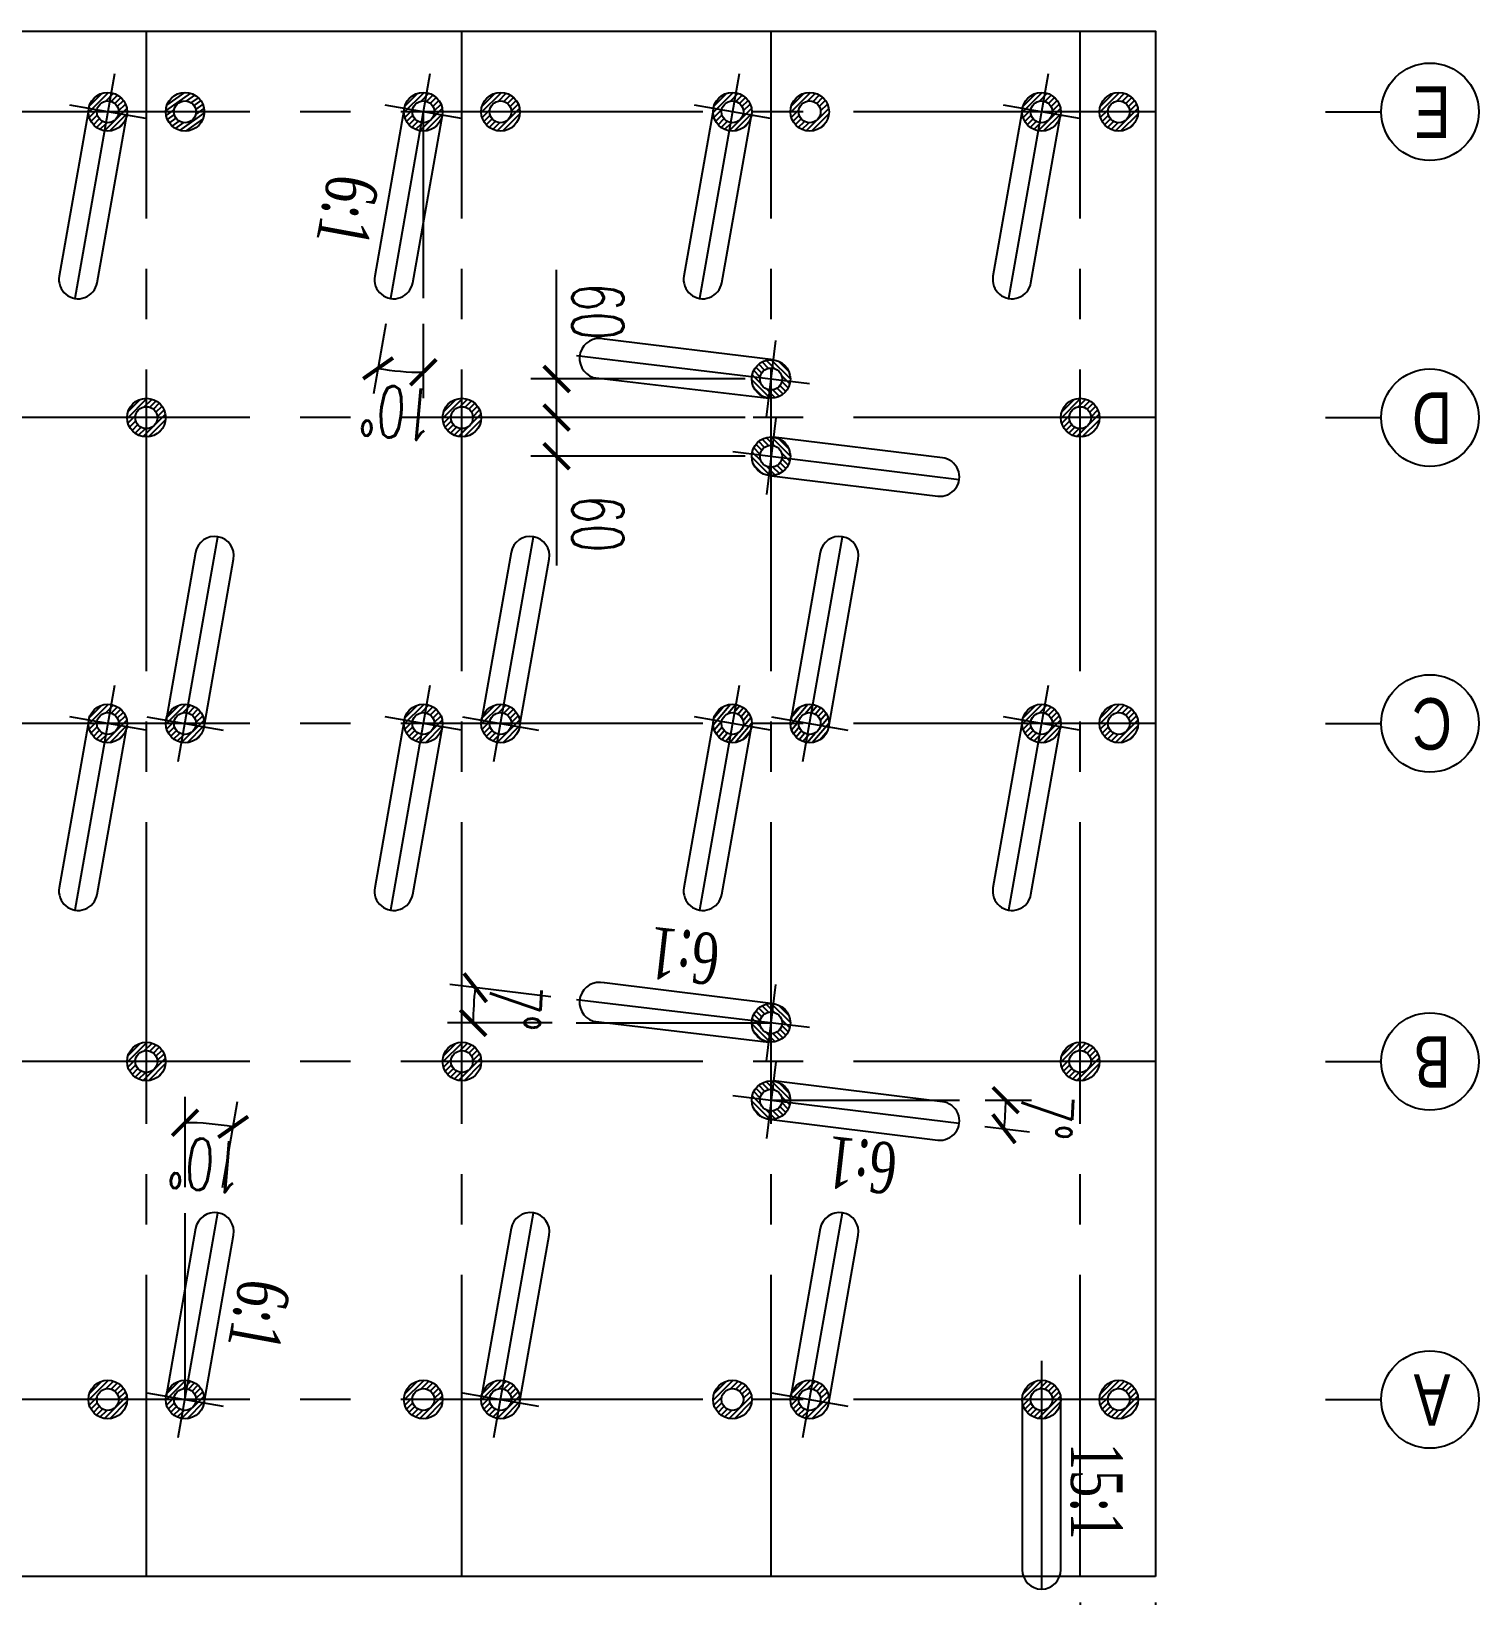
# Model space of a CAD drawing. Extents: x -57534 to 10615, y -13723 to 96319.
# Drawn here: x -11575 to -9327, y 47252 to 49682 of the extents above; entities that cross this region are included whole.
import ezdxf
from ezdxf.enums import TextEntityAlignment as Align

# ---------------------------------------------------------------- set-up
doc = ezdxf.new("R2010")
doc.units = 0
doc.header["$LTSCALE"] = 5
doc.header["$MEASUREMENT"] = 0
doc.linetypes.add('CENTER2', pattern=[1.125, 0.75, -0.125, 0.125, -0.125])
doc.layers.get('0').update_dxf_attribs({"linetype": 'CONTINUOUS'})
doc.layers.get('DEFPOINTS').update_dxf_attribs({"linetype": 'CONTINUOUS'})
for name, color, linetype in [('BORDER', 2, 'CONTINUOUS'), ('CENTER', 9, 'CENTER2'), ('DIMENSION', 4, 'CONTINUOUS'), ('HATCH', 7, 'CONTINUOUS'), ('PILE-D600', 20, 'CONTINUOUS'), ('TEXT', 3, 'CONTINUOUS')]:
    doc.layers.add(name, color=color, linetype=linetype)
doc.styles.add('CMB-1', font='VHBLACK.TTF', dxfattribs={"width": 0.8})
doc.styles.add('DIM', font='romans.shx', dxfattribs={"width": 0.65})
doc.styles.add('THUONG', font='vntimeh.shx', dxfattribs={"width": 0.65})
doc.dimstyles.new('400.Ph', dxfattribs={"dimscale": 400, "dimtxt": 0.2, "dimasz": 0.1, "dimexe": 0.1, "dimexo": 0.1, "dimgap": 0.06, "dimtad": 1, "dimdec": 0, "dimzin": 0, "dimdsep": 46, "dimtxsty": 'DIM', "dimblk": 'ARCHTICK', "dimcen": 0.15, "dimdle": 0.1, "dimclrd": 256, "dimclre": 7, "dimclrt": 6, "dimadec": 0, "dimazin": 0, "dimtfac": 1, "dimtdec": 0, "dimtix": 1, "dimtmove": 0, "dimatfit": 3, "dimfxl": 1, "dimtolj": 1, "dimtzin": 0, "dimarcsym": 0})

# ---------------------------------------------------------------- blocks, each defined once
blk = doc.blocks.new('_ArchTick')
at = {"color": 0, "linetype": 'ByBlock', "const_width": 0.15}
blk.add_lwpolyline([(-0.5, -0.5), (0.5, 0.5)], dxfattribs=at)
blk = doc.blocks.new('*D97')
at = {"layer": 'DEFPOINTS', "color": 0}
for p in [(-12849.1, 15143.5), (-50569.1, 13627.7), (-12849.1, 13627.7)]:
    blk.add_point(p, dxfattribs=at)
at = {"layer": 'DIMENSION', "color": 7, "lineweight": -2}
for p, q in [((-50569.1, 13667.7), (-50569.1, 15183.5)), ((-12849.1, 13667.7), (-12849.1, 15183.5))]:
    blk.add_line(p, q, dxfattribs=at)
at = {"layer": 'DIMENSION', "lineweight": -2}
blk.add_line((-50609.1, 15143.5), (-12809.1, 15143.5), dxfattribs=at)
at = {"layer": 'DIMENSION', "lineweight": -2, "xscale": 40, "yscale": 40, "zscale": 40, "rotation": 180}
blk.add_blockref('_ArchTick', (-50569.1, 15143.5), dxfattribs=at)
at = {"layer": 'DIMENSION', "lineweight": -2, "xscale": 40, "yscale": 40, "zscale": 40}
blk.add_blockref('_ArchTick', (-12849.1, 15143.5), dxfattribs=at)
at = {"layer": 'DIMENSION', "color": 6, "insert": (-31669.1, 15207.5), "char_height": 80, "attachment_point": 5, "style": 'DIM'}
blk.add_mtext('\\A1;37720', dxfattribs=at)
blk = doc.blocks.new('*D384')
at = {"layer": 'DEFPOINTS', "color": 0}
for p in [(-68587, 11754.5), (-68633.9, 11642.2), (-68582.8, 11642.7), (-68633.9, 11352.7), (-68644.3, 11293.6)]:
    blk.add_point(p, dxfattribs=at)
at = {"layer": 'DIMENSION', "color": 7, "lineweight": -2}
for p, q in [((-68633.9, 11682.2), (-68633.9, 11797.3)), ((-68575.8, 11682), (-68556.7, 11790.5))]:
    blk.add_line(p, q, dxfattribs=at)
at = {"layer": 'DIMENSION', "lineweight": -2}
blk.add_arc((-68633.9, 11352.7), 404.6, 80, 90, dxfattribs=at)
at = {"layer": 'DIMENSION', "lineweight": -2, "xscale": 40, "yscale": 40, "zscale": 40}
for p, rotation in [((-68633.9, 11757.3), 179.9999999999979), ((-68563.7, 11751.1), 350.0000000000073)]:
    blk.add_blockref('_ArchTick', p, dxfattribs=dict(at, rotation=rotation))
at = {"layer": 'DIMENSION', "color": 6, "insert": (-68593.1, 11819.5), "char_height": 80, "attachment_point": 5, "rotation": 355, "style": 'DIM'}
blk.add_mtext('\\A1;10°', dxfattribs=at)
blk = doc.blocks.new('*D385')
at = {"layer": 'DEFPOINTS', "color": 0}
for p in [(-69173.9, 11827.7), (-68840.9, 11827.7), (-69173.9, 11767.7)]:
    blk.add_point(p, dxfattribs=at)
at = {"layer": 'DIMENSION', "color": 7, "lineweight": -2}
for p, q in [((-69133.9, 11827.7), (-68800.9, 11827.7)), ((-69133.9, 11767.7), (-68800.9, 11767.7))]:
    blk.add_line(p, q, dxfattribs=at)
at = {"layer": 'DIMENSION', "lineweight": -2}
for p, q in [((-68840.9, 11827.7), (-68840.9, 11727.7)), ((-68840.9, 11767.7), (-68840.9, 11598))]:
    blk.add_line(p, q, dxfattribs=at)
at = {"layer": 'DIMENSION', "lineweight": -2, "xscale": 40, "yscale": 40, "zscale": 40}
for p, rotation in [((-68840.9, 11827.7), 90), ((-68840.9, 11767.7), 270)]:
    blk.add_blockref('_ArchTick', p, dxfattribs=dict(at, rotation=rotation))
at = {"layer": 'DIMENSION', "color": 6, "insert": (-68904.9, 11662.8), "char_height": 80, "attachment_point": 5, "rotation": 90, "style": 'DIM'}
blk.add_mtext('\\A1;60', dxfattribs=at)
blk = doc.blocks.new('*D386')
at = {"layer": 'DEFPOINTS', "color": 0}
for p in [(-69173.9, 11887.7), (-69173.9, 11827.7), (-68840.9, 11827.7)]:
    blk.add_point(p, dxfattribs=at)
at = {"layer": 'DIMENSION', "lineweight": -2}
for p, q in [((-68840.9, 11887.7), (-68840.9, 12057.4)), ((-68840.9, 11827.7), (-68840.9, 11927.7))]:
    blk.add_line(p, q, dxfattribs=at)
at = {"layer": 'DIMENSION', "color": 7, "lineweight": -2}
for p, q in [((-69133.9, 11887.7), (-68800.9, 11887.7)), ((-69133.9, 11827.7), (-68800.9, 11827.7))]:
    blk.add_line(p, q, dxfattribs=at)
at = {"layer": 'DIMENSION', "lineweight": -2, "xscale": 40, "yscale": 40, "zscale": 40}
for p, rotation in [((-68840.9, 11887.7), 90), ((-68840.9, 11827.7), 270)]:
    blk.add_blockref('_ArchTick', p, dxfattribs=dict(at, rotation=rotation))
at = {"layer": 'DIMENSION', "color": 6, "insert": (-68904.9, 11992.5), "char_height": 80, "attachment_point": 5, "rotation": 90, "style": 'DIM'}
blk.add_mtext('\\A1;60', dxfattribs=at)
blk = doc.blocks.new('*D387')
at = {"layer": 'DEFPOINTS', "color": 0}
for p in [(-69233.5, 12775), (-69173.9, 12767.7), (-68873.8, 12767.7), (-68871.7, 12731.8), (-68712.8, 12731.2)]:
    blk.add_point(p, dxfattribs=at)
at = {"layer": 'DIMENSION', "color": 7, "lineweight": -2}
for p, q in [((-68833.8, 12767.7), (-68671.3, 12767.7)), ((-68832, 12727.1), (-68674.9, 12708.3))]:
    blk.add_line(p, q, dxfattribs=at)
at = {"layer": 'DIMENSION', "lineweight": -2}
blk.add_arc((-69172.2, 12767.7), 460.9, 353.1916, 0, dxfattribs=at)
at = {"layer": 'DIMENSION', "lineweight": -2, "xscale": 40, "yscale": 40, "zscale": 40}
for p, rotation in [((-68711.3, 12767.7), 90), ((-68714.6, 12713.1), 263.1916374492901)]:
    blk.add_blockref('_ArchTick', p, dxfattribs=dict(at, rotation=rotation))
at = {"layer": 'DIMENSION', "color": 6, "insert": (-68776, 12744.1), "char_height": 80, "attachment_point": 5, "rotation": 86.5958, "style": 'DIM'}
blk.add_mtext('\\A1;7°', dxfattribs=at)
blk = doc.blocks.new('*D388')
at = {"layer": 'DEFPOINTS', "color": 0}
for p in [(-69537.1, 12917.3), (-69466.2, 12923.6), (-69466.3, 12887.7), (-69173.9, 12887.7), (-69114.4, 12880.4)]:
    blk.add_point(p, dxfattribs=at)
at = {"layer": 'DIMENSION', "color": 7, "lineweight": -2}
for p, q in [((-69505.9, 12928.4), (-69575.3, 12937)), ((-69506.3, 12887.7), (-69578.3, 12887.7))]:
    blk.add_line(p, q, dxfattribs=at)
at = {"layer": 'DIMENSION', "lineweight": -2}
blk.add_arc((-69173.9, 12887.7), 364.4, 173, 180, dxfattribs=at)
at = {"layer": 'DIMENSION', "lineweight": -2, "xscale": 40, "yscale": 40, "zscale": 40}
for p, rotation in [((-69535.6, 12932.1), 82.99999999999228), ((-69538.3, 12887.7), 270)]:
    blk.add_blockref('_ArchTick', p, dxfattribs=dict(at, rotation=rotation))
at = {"layer": 'DIMENSION', "color": 6, "insert": (-69601.5, 12913.8), "char_height": 80, "attachment_point": 5, "rotation": 86.5, "style": 'DIM'}
blk.add_mtext('\\A1;7°', dxfattribs=at)
blk = doc.blocks.new('*D391')
at = {"layer": 'DEFPOINTS', "color": 0}
for p in [(-68253.5, 13411.8), (-68263.9, 13352.7), (-68315, 13062.7), (-68263.9, 13063.1), (-68313.8, 12925.7)]:
    blk.add_point(p, dxfattribs=at)
at = {"layer": 'DIMENSION', "color": 7, "lineweight": -2}
for p, q in [((-68322, 13023.3), (-68345.5, 12890)), ((-68263.9, 13023.1), (-68263.9, 12882.8))]:
    blk.add_line(p, q, dxfattribs=at)
at = {"layer": 'DIMENSION', "lineweight": -2}
blk.add_arc((-68263.9, 13352.7), 429.9, 260, 270, dxfattribs=at)
at = {"layer": 'DIMENSION', "lineweight": -2, "xscale": 40, "yscale": 40, "zscale": 40}
for p, rotation in [((-68338.6, 12929.3), 170.0000000000057), ((-68263.9, 12922.8), 359.9999999999972)]:
    blk.add_blockref('_ArchTick', p, dxfattribs=dict(at, rotation=rotation))
at = {"layer": 'DIMENSION', "color": 6, "insert": (-68295.8, 12988.2), "char_height": 80, "attachment_point": 5, "rotation": 355, "style": 'DIM'}
blk.add_mtext('\\A1;10°', dxfattribs=at)
blk = doc.blocks.new('*D393')
at = {"layer": 'DEFPOINTS', "color": 0}
for p in [(-69653.9, 13911.5), (-69770.9, 13627.7), (-69653.9, 13627.7)]:
    blk.add_point(p, dxfattribs=at)
at = {"layer": 'DIMENSION', "color": 7, "lineweight": -2}
for p, q in [((-69770.9, 13667.7), (-69770.9, 13951.5)), ((-69653.9, 13667.7), (-69653.9, 13951.5))]:
    blk.add_line(p, q, dxfattribs=at)
at = {"layer": 'DIMENSION', "lineweight": -2}
for p, q in [((-69998.3, 13911.5), (-69770.9, 13911.5)), ((-69810.9, 13911.5), (-69613.9, 13911.5))]:
    blk.add_line(p, q, dxfattribs=at)
at = {"layer": 'DIMENSION', "lineweight": -2, "xscale": 40, "yscale": 40, "zscale": 40, "rotation": 180}
blk.add_blockref('_ArchTick', (-69770.9, 13911.5), dxfattribs=at)
at = {"layer": 'DIMENSION', "lineweight": -2, "xscale": 40, "yscale": 40, "zscale": 40}
blk.add_blockref('_ArchTick', (-69653.9, 13911.5), dxfattribs=at)
at = {"layer": 'DIMENSION', "color": 6, "insert": (-69911.2, 13975.5), "char_height": 80, "attachment_point": 5, "style": 'DIM'}
blk.add_mtext('\\A1;117', dxfattribs=at)
blk = doc.blocks.new('pd1')
at = {"layer": 'HATCH'}
h = blk.add_hatch(dxfattribs=at)
h.set_pattern_fill('ANSI31', color=256, scale=50, style=0)
h.set_pattern_definition([(45, (-61645.1506, -6280.5305), (-4.4194174, 4.4194174), [])])
h.paths.add_polyline_path([(-69743.9, 13352.7, 1), (-69683.9, 13352.7, 1)])
h.paths.add_polyline_path([(-69696.9, 13352.7, -1), (-69730.9, 13352.7, -1)], flags=16)
h = blk.add_hatch(dxfattribs=at)
h.set_pattern_fill('ANSI31', color=256, scale=50, style=0)
h.set_pattern_definition([(45, (-61525.1506, -6280.5305), (-4.4194174, 4.4194174), [])])
h.paths.add_polyline_path([(-69623.9, 13352.7, 1), (-69563.9, 13352.7, 1)])
h.paths.add_polyline_path([(-69576.9, 13352.7, -1), (-69610.9, 13352.7, -1)], flags=16)
h = blk.add_hatch(dxfattribs=at)
h.set_pattern_fill('ANSI31', color=256, scale=50, style=0)
h.set_pattern_definition([(45, (-61165.1506, -6280.5305), (-4.4194174, 4.4194174), [])])
h.paths.add_polyline_path([(-69263.9, 13352.7, 1), (-69203.9, 13352.7, 1)])
h.paths.add_polyline_path([(-69216.9, 13352.7, -1), (-69250.9, 13352.7, -1)], flags=16)
h = blk.add_hatch(dxfattribs=at)
h.set_pattern_fill('ANSI31', color=256, scale=50, style=0)
h.set_pattern_definition([(45, (-61045.1506, -6280.5305), (-4.4194174, 4.4194174), [])])
h.paths.add_polyline_path([(-69143.9, 13352.7, 1), (-69083.9, 13352.7, 1)])
h.paths.add_polyline_path([(-69096.9, 13352.7, -1), (-69130.9, 13352.7, -1)], flags=16)
h = blk.add_hatch(dxfattribs=at)
h.set_pattern_fill('ANSI31', color=256, scale=50, style=0)
h.set_pattern_definition([(45, (-60685.1506, -6280.5305), (-4.4194174, 4.4194174), [])])
h.paths.add_polyline_path([(-68783.9, 13352.7, 1), (-68723.9, 13352.7, 1)])
h.paths.add_polyline_path([(-68736.9, 13352.7, -1), (-68770.9, 13352.7, -1)], flags=16)
h = blk.add_hatch(dxfattribs=at)
h.set_pattern_fill('ANSI31', color=256, scale=50, style=0)
h.set_pattern_definition([(45, (-60565.1506, -6280.5305), (-4.4194174, 4.4194174), [])])
h.paths.add_polyline_path([(-68663.9, 13352.7, 1), (-68603.9, 13352.7, 1)])
h.paths.add_polyline_path([(-68616.9, 13352.7, -1), (-68650.9, 13352.7, -1)], flags=16)
h = blk.add_hatch(dxfattribs=at)
h.set_pattern_fill('ANSI31', color=256, scale=50, style=0)
h.set_pattern_definition([(45, (-60195.1506, -6280.5305), (-4.4194174, 4.4194174), [])])
h.paths.add_polyline_path([(-68293.9, 13352.7, 1), (-68233.9, 13352.7, 1)])
h.paths.add_polyline_path([(-68246.9, 13352.7, -1), (-68280.9, 13352.7, -1)], flags=16)
h = blk.add_hatch(dxfattribs=at)
h.set_pattern_fill('ANSI31', color=256, scale=50, style=0)
h.set_pattern_definition([(45, (-60075.1506, -6280.5305), (-4.4194174, 4.4194174), [])])
h.paths.add_polyline_path([(-68173.9, 13352.7, 1), (-68113.9, 13352.7, 1)])
h.paths.add_polyline_path([(-68126.9, 13352.7, -1), (-68160.9, 13352.7, -1)], flags=16)
h = blk.add_hatch(dxfattribs=at)
h.set_pattern_fill('ANSI31', color=256, scale=50, angle=90, style=0)
h.set_pattern_definition([(135, (-49540.6995, 20956.461), (-4.4194174, -4.4194174), [])])
h.paths.add_polyline_path([(-69173.9, 12857.7, 1), (-69173.9, 12917.7, 1)])
h.paths.add_polyline_path([(-69173.9, 12904.7, -1), (-69173.9, 12870.7, -1)], flags=16)
h = blk.add_hatch(dxfattribs=at)
h.set_pattern_fill('ANSI31', color=256, scale=50, style=0)
h.set_pattern_definition([(45, (-61585.1506, -6805.5305), (-4.4194174, 4.4194174), [])])
h.paths.add_polyline_path([(-69683.9, 12827.7, 1), (-69623.9, 12827.7, 1)])
h.paths.add_polyline_path([(-69636.9, 12827.7, -1), (-69670.9, 12827.7, -1)], flags=16)
h = blk.add_hatch(dxfattribs=at)
h.set_pattern_fill('ANSI31', color=256, scale=50, style=0)
h.set_pattern_definition([(45, (-60625.1506, -6805.5305), (-4.4194174, 4.4194174), [])])
h.paths.add_polyline_path([(-68723.9, 12827.7, 1), (-68663.9, 12827.7, 1)])
h.paths.add_polyline_path([(-68676.9, 12827.7, -1), (-68710.9, 12827.7, -1)], flags=16)
h = blk.add_hatch(dxfattribs=at)
h.set_pattern_fill('ANSI31', color=256, scale=50, style=0)
h.set_pattern_definition([(45, (-60135.1506, -6805.5305), (-4.4194174, 4.4194174), [])])
h.paths.add_polyline_path([(-68233.9, 12827.7, 1), (-68173.9, 12827.7, 1)])
h.paths.add_polyline_path([(-68186.9, 12827.7, -1), (-68220.9, 12827.7, -1)], flags=16)
h = blk.add_hatch(dxfattribs=at)
h.set_pattern_fill('ANSI31', color=256, scale=50, angle=90, style=0)
h.set_pattern_definition([(135, (-49540.6995, 20836.461), (-4.4194174, -4.4194174), [])])
h.paths.add_polyline_path([(-69173.9, 12737.7, 1), (-69173.9, 12797.7, 1)])
h.paths.add_polyline_path([(-69173.9, 12784.7, -1), (-69173.9, 12750.7, -1)], flags=16)
h = blk.add_hatch(dxfattribs=at)
h.set_pattern_fill('ANSI31', color=256, scale=50, style=0)
h.set_pattern_definition([(45, (-61645.1506, -7330.5305), (-4.4194174, 4.4194174), [])])
h.paths.add_polyline_path([(-69743.9, 12302.7, 1), (-69683.9, 12302.7, 1)])
h.paths.add_polyline_path([(-69696.9, 12302.7, -1), (-69730.9, 12302.7, -1)], flags=16)
h = blk.add_hatch(dxfattribs=at)
h.set_pattern_fill('ANSI31', color=256, scale=50, style=0)
h.set_pattern_definition([(45, (-61525.1506, -7330.5305), (-4.4194174, 4.4194174), [])])
h.paths.add_polyline_path([(-69623.9, 12302.7, 1), (-69563.9, 12302.7, 1)])
h.paths.add_polyline_path([(-69576.9, 12302.7, -1), (-69610.9, 12302.7, -1)], flags=16)
h = blk.add_hatch(dxfattribs=at)
h.set_pattern_fill('ANSI31', color=256, scale=50, angle=5, style=0)
h.set_pattern_definition([(50, (-59484.7067, -6552.5805), (-4.7877778, 4.0174226), [])])
h.paths.add_polyline_path([(-69263.8, 12300.1, 1), (-69204, 12305.3, 1)])
h.paths.add_polyline_path([(-69217, 12304.2, -1), (-69250.9, 12301.2, -1)], flags=16)
h = blk.add_hatch(dxfattribs=at)
h.set_pattern_fill('ANSI31', color=256, scale=50, angle=5, style=0)
h.set_pattern_definition([(50, (-59364.7067, -6552.5805), (-4.7877778, 4.0174226), [])])
h.paths.add_polyline_path([(-69143.8, 12300.1, 1), (-69084, 12305.3, 1)])
h.paths.add_polyline_path([(-69097, 12304.2, -1), (-69130.9, 12301.2, -1)], flags=16)
h = blk.add_hatch(dxfattribs=at)
h.set_pattern_fill('ANSI31', color=256, scale=50, style=0)
h.set_pattern_definition([(45, (-60685.1506, -7330.5305), (-4.4194174, 4.4194174), [])])
h.paths.add_polyline_path([(-68783.9, 12302.7, 1), (-68723.9, 12302.7, 1)])
h.paths.add_polyline_path([(-68736.9, 12302.7, -1), (-68770.9, 12302.7, -1)], flags=16)
h = blk.add_hatch(dxfattribs=at)
h.set_pattern_fill('ANSI31', color=256, scale=50, style=0)
h.set_pattern_definition([(45, (-60565.1506, -7330.5305), (-4.4194174, 4.4194174), [])])
h.paths.add_polyline_path([(-68663.9, 12302.7, 1), (-68603.9, 12302.7, 1)])
h.paths.add_polyline_path([(-68616.9, 12302.7, -1), (-68650.9, 12302.7, -1)], flags=16)
h = blk.add_hatch(dxfattribs=at)
h.set_pattern_fill('ANSI31', color=256, scale=50, style=0)
h.set_pattern_definition([(45, (-60195.1506, -7330.5305), (-4.4194174, 4.4194174), [])])
h.paths.add_polyline_path([(-68293.9, 12302.7, 1), (-68233.9, 12302.7, 1)])
h.paths.add_polyline_path([(-68246.9, 12302.7, -1), (-68280.9, 12302.7, -1)], flags=16)
h = blk.add_hatch(dxfattribs=at)
h.set_pattern_fill('ANSI31', color=256, scale=50, style=0)
h.set_pattern_definition([(45, (-60075.1506, -7330.5305), (-4.4194174, 4.4194174), [])])
h.paths.add_polyline_path([(-68173.9, 12302.7, 1), (-68113.9, 12302.7, 1)])
h.paths.add_polyline_path([(-68126.9, 12302.7, -1), (-68160.9, 12302.7, -1)], flags=16)
h = blk.add_hatch(dxfattribs=at)
h.set_pattern_fill('ANSI31', color=256, scale=50, angle=90, style=0)
h.set_pattern_definition([(135, (-49540.6995, 19956.461), (-4.4194174, -4.4194174), [])])
h.paths.add_polyline_path([(-69173.9, 11857.7, 1), (-69173.9, 11917.7, 1)])
h.paths.add_polyline_path([(-69173.9, 11904.7, -1), (-69173.9, 11870.7, -1)], flags=16)
h = blk.add_hatch(dxfattribs=at)
h.set_pattern_fill('ANSI31', color=256, scale=50, style=0)
h.set_pattern_definition([(45, (-61585.1506, -7805.5305), (-4.4194174, 4.4194174), [])])
h.paths.add_polyline_path([(-69683.9, 11827.7, 1), (-69623.9, 11827.7, 1)])
h.paths.add_polyline_path([(-69636.9, 11827.7, -1), (-69670.9, 11827.7, -1)], flags=16)
h = blk.add_hatch(dxfattribs=at)
h.set_pattern_fill('ANSI31', color=256, scale=50, style=0)
h.set_pattern_definition([(45, (-60625.1506, -7805.5305), (-4.4194174, 4.4194174), [])])
h.paths.add_polyline_path([(-68723.9, 11827.7, 1), (-68663.9, 11827.7, 1)])
h.paths.add_polyline_path([(-68676.9, 11827.7, -1), (-68710.9, 11827.7, -1)], flags=16)
h = blk.add_hatch(dxfattribs=at)
h.set_pattern_fill('ANSI31', color=256, scale=50, style=0)
h.set_pattern_definition([(45, (-60135.1506, -7805.5305), (-4.4194174, 4.4194174), [])])
h.paths.add_polyline_path([(-68233.9, 11827.7, 1), (-68173.9, 11827.7, 1)])
h.paths.add_polyline_path([(-68186.9, 11827.7, -1), (-68220.9, 11827.7, -1)], flags=16)
h = blk.add_hatch(dxfattribs=at)
h.set_pattern_fill('ANSI31', color=256, scale=50, angle=90, style=0)
h.set_pattern_definition([(135, (-49540.6995, 19836.461), (-4.4194174, -4.4194174), [])])
h.paths.add_polyline_path([(-69173.9, 11737.7, 1), (-69173.9, 11797.7, 1)])
h.paths.add_polyline_path([(-69173.9, 11784.7, -1), (-69173.9, 11750.7, -1)], flags=16)
h = blk.add_hatch(dxfattribs=at)
h.set_pattern_fill('ANSI31', color=256, scale=50, style=0)
h.set_pattern_definition([(45, (-61645.1506, -8280.5305), (-4.4194174, 4.4194174), [])])
h.paths.add_polyline_path([(-69743.9, 11352.7, 1), (-69683.9, 11352.7, 1)])
h.paths.add_polyline_path([(-69696.9, 11352.7, -1), (-69730.9, 11352.7, -1)], flags=16)
h = blk.add_hatch(dxfattribs=at)
h.set_pattern_fill('ANSI31', color=256, scale=50, style=0)
h.set_pattern_definition([(45, (-61525.1506, -8280.5305), (-4.4194174, 4.4194174), [])])
h.paths.add_polyline_path([(-69623.9, 11352.7, 1), (-69563.9, 11352.7, 1)])
h.paths.add_polyline_path([(-69576.9, 11352.7, -1), (-69610.9, 11352.7, -1)], flags=16)
h = blk.add_hatch(dxfattribs=at)
h.set_pattern_fill('ANSI31', color=256, scale=50, style=0)
h.set_pattern_definition([(45, (-61165.1506, -8280.5305), (-4.4194174, 4.4194174), [])])
h.paths.add_polyline_path([(-69263.9, 11352.7, 1), (-69203.9, 11352.7, 1)])
h.paths.add_polyline_path([(-69216.9, 11352.7, -1), (-69250.9, 11352.7, -1)], flags=16)
h = blk.add_hatch(dxfattribs=at)
h.set_pattern_fill('ANSI31', color=256, scale=50, style=0)
h.set_pattern_definition([(45, (-61045.1506, -8280.5305), (-4.4194174, 4.4194174), [])])
h.paths.add_polyline_path([(-69143.9, 11352.7, 1), (-69083.9, 11352.7, 1)])
h.paths.add_polyline_path([(-69096.9, 11352.7, -1), (-69130.9, 11352.7, -1)], flags=16)
h = blk.add_hatch(dxfattribs=at)
h.set_pattern_fill('ANSI31', color=256, scale=50, style=0)
h.set_pattern_definition([(45, (-60685.1506, -8280.5305), (-4.4194174, 4.4194174), [])])
h.paths.add_polyline_path([(-68783.9, 11352.7, 1), (-68723.9, 11352.7, 1)])
h.paths.add_polyline_path([(-68736.9, 11352.7, -1), (-68770.9, 11352.7, -1)], flags=16)
h = blk.add_hatch(dxfattribs=at)
h.set_pattern_fill('ANSI31', color=256, scale=50, style=0)
h.set_pattern_definition([(45, (-60565.1506, -8280.5305), (-4.4194174, 4.4194174), [])])
h.paths.add_polyline_path([(-68663.9, 11352.7, 1), (-68603.9, 11352.7, 1)])
h.paths.add_polyline_path([(-68616.9, 11352.7, -1), (-68650.9, 11352.7, -1)], flags=16)
h = blk.add_hatch(dxfattribs=at)
h.set_pattern_fill('ANSI31', color=256, scale=50, angle=-10, style=0)
h.set_pattern_definition([(35, (-63727.0064, -9383.385), (-3.5848527, 5.1197003), [])])
h.paths.add_polyline_path([(-68293.5, 11357.9, 1), (-68234.4, 11347.5, 1)])
h.paths.add_polyline_path([(-68247.2, 11349.7, -1), (-68280.7, 11355.6, -1)], flags=16)
h = blk.add_hatch(dxfattribs=at)
h.set_pattern_fill('ANSI31', color=256, scale=50, style=0)
h.set_pattern_definition([(45, (-60075.1506, -8280.5305), (-4.4194174, 4.4194174), [])])
h.paths.add_polyline_path([(-68173.9, 11352.7, 1), (-68113.9, 11352.7, 1)])
h.paths.add_polyline_path([(-68126.9, 11352.7, -1), (-68160.9, 11352.7, -1)], flags=16)
at = {"layer": 'BORDER'}
for points in [[(-69770.9, 13627.7), (-62226.9, 13627.7)], [(-62226.9, 13627.7), (-62226.9, 11227.7), (-69770.9, 11227.7), (-69770.9, 13627.7)]]:
    blk.add_lwpolyline(points, dxfattribs=at)
at = {"layer": 'CENTER', "ltscale": 125}
for p, q in [((-69593.9, 13292.7), (-69593.9, 13647.1)), ((-69653.9, 13627.7), (-69653.9, 11227.7)), ((-69173.9, 13627.7), (-69173.9, 11227.7)), ((-68693.9, 13627.7), (-68693.9, 11227.7)), ((-68203.9, 13627.7), (-68203.9, 11227.7)), ((-69223.5, 13411.8), (-69285, 13062.7)), ((-68743.5, 13411.8), (-68805, 13062.7)), ((-68253.5, 13411.8), (-68315, 13062.7)), ((-69770.9, 13352.7), (-62226.9, 13352.7)), ((-69174.8, 13342.3), (-69293, 13363.1)), ((-68694.8, 13342.3), (-68813, 13363.1)), ((-68204.8, 13342.3), (-68323, 13363.1)), ((-69181.2, 12828.1), (-69166.6, 12947.2)), ((-69114.4, 12880.4), (-69466.2, 12923.6)), ((-69770.9, 12827.7), (-62226.9, 12827.7)), ((-69166.6, 12827.2), (-69181.2, 12708.1)), ((-69233.5, 12775), (-68871.7, 12731.8)), ((-69604.3, 12243.6), (-69542.8, 12592.7)), ((-69124.3, 12243.6), (-69062.8, 12592.7)), ((-68644.3, 12243.6), (-68582.8, 12592.7)), ((-68154.3, 12243.6), (-68092.8, 12592.7)), ((-69223.5, 12361.8), (-69285, 12012.7)), ((-68743.5, 12361.8), (-68805, 12012.7)), ((-68253.5, 12361.8), (-68315, 12012.7)), ((-69770.9, 12302.7), (-62226.9, 12302.7)), ((-69653, 12313.1), (-69534.8, 12292.3)), ((-69174.8, 12292.3), (-69293, 12313.1)), ((-69173, 12313.1), (-69054.8, 12292.3)), ((-68694.8, 12292.3), (-68813, 12313.1)), ((-68693, 12313.1), (-68574.8, 12292.3)), ((-68204.8, 12292.3), (-68323, 12313.1)), ((-68203, 12313.1), (-68084.8, 12292.3)), ((-69181.2, 11828.1), (-69166.6, 11947.2)), ((-69114.4, 11880.4), (-69466.2, 11923.6)), ((-69770.9, 11827.7), (-62226.9, 11827.7)), ((-69166.6, 11827.2), (-69181.2, 11708.1)), ((-69233.5, 11775), (-68871.7, 11731.8)), ((-69604.3, 11293.6), (-69542.8, 11642.7)), ((-69124.3, 11293.6), (-69062.8, 11642.7)), ((-68644.3, 11293.6), (-68582.8, 11642.7)), ((-68154.3, 11293.6), (-68092.8, 11642.7)), ((-69770.9, 11352.7), (-62226.9, 11352.7)), ((-69653, 11363.1), (-69534.8, 11342.3)), ((-69173, 11363.1), (-69054.8, 11342.3)), ((-68693, 11363.1), (-68574.8, 11342.3)), ((-68203, 11363.1), (-68084.8, 11342.3))]:
    blk.add_line(p, q, dxfattribs=at)
at = {"layer": 'DIMENSION'}
for p, q in [((-68263.9, 13352.7), (-68263.9, 13063.1)), ((-69173.9, 12887.7), (-69466.3, 12887.7)), ((-68871.5, 12767.7), (-69173.9, 12767.7)), ((-68633.9, 11352.7), (-68633.9, 11642.2))]:
    blk.add_line(p, q, dxfattribs=at)
at = {"layer": 'PILE-D600', "linetype": 'Continuous', "ltscale": 0.7}
for points in [[(-69563.9, 13352.7), (-69563.9, 13617.1, 1), (-69623.9, 13617.1), (-69623.9, 13352.7)], [(-69263.5, 13357.9), (-69309.4, 13097.5, 1), (-69250.3, 13087.1), (-69204.4, 13347.5)], [(-68783.5, 13357.9), (-68829.4, 13097.5, 1), (-68770.3, 13087.1), (-68724.4, 13347.5)], [(-68293.5, 13357.9), (-68339.4, 13097.5, 1), (-68280.3, 13087.1), (-68234.4, 13347.5)], [(-69170.3, 12917.5), (-69432.7, 12949.7, 1), (-69440, 12890.1), (-69177.6, 12857.9)], [(-69177.6, 12737.9), (-68915.1, 12705.7, 0.96746), (-68897.8, 12765.2), (-69170.3, 12797.5)], [(-69564.4, 12297.5), (-69518.5, 12557.9, 1), (-69577.5, 12568.3), (-69623.5, 12307.9)], [(-69084.4, 12297.5), (-69038.5, 12557.9, 1), (-69097.5, 12568.3), (-69143.5, 12307.9)], [(-68604.4, 12297.5), (-68558.5, 12557.9, 1), (-68617.5, 12568.3), (-68663.5, 12307.9)], [(-68114.4, 12297.5), (-68068.5, 12557.9, 1), (-68127.5, 12568.3), (-68173.5, 12307.9)], [(-69263.5, 12307.9), (-69309.4, 12047.5, 1), (-69250.3, 12037.1), (-69204.4, 12297.5)], [(-68783.5, 12307.9), (-68829.4, 12047.5, 1), (-68770.3, 12037.1), (-68724.4, 12297.5)], [(-68293.5, 12307.9), (-68339.4, 12047.5, 1), (-68280.3, 12037.1), (-68234.4, 12297.5)], [(-69170.3, 11917.5), (-69432.7, 11949.7, 1), (-69440, 11890.1), (-69177.6, 11857.9)], [(-69177.6, 11737.9), (-68915.1, 11705.7, 0.96746), (-68897.8, 11765.2), (-69170.3, 11797.5)], [(-69564.4, 11347.5), (-69518.5, 11607.9, 1), (-69577.5, 11618.3), (-69623.5, 11357.9)], [(-69084.4, 11347.5), (-69038.5, 11607.9, 1), (-69097.5, 11618.3), (-69143.5, 11357.9)], [(-68604.4, 11347.5), (-68558.5, 11607.9, 1), (-68617.5, 11618.3), (-68663.5, 11357.9)], [(-68114.4, 11347.5), (-68068.5, 11607.9, 1), (-68127.5, 11618.3), (-68173.5, 11357.9)]]:
    blk.add_lwpolyline(points, format="xyb", dxfattribs=at)
for centre, radius in [((-69713.9, 13352.7), 30), ((-69713.9, 13352.7), 17), ((-69593.9, 13352.7), 30), ((-69593.9, 13352.7), 17), ((-69233.9, 13352.7), 30), ((-69233.9, 13352.7), 17), ((-69113.9, 13352.7), 30), ((-69113.9, 13352.7), 17), ((-68753.9, 13352.7), 30), ((-68753.9, 13352.7), 17), ((-68633.9, 13352.7), 30), ((-68633.9, 13352.7), 17), ((-68263.9, 13352.7), 30), ((-68263.9, 13352.7), 17), ((-68143.9, 13352.7), 30), ((-68143.9, 13352.7), 17), ((-69173.9, 12887.7), 30), ((-69173.9, 12887.7), 17), ((-69653.9, 12827.7), 30), ((-68693.9, 12827.7), 30), ((-68203.9, 12827.7), 30), ((-69653.9, 12827.7), 17), ((-68693.9, 12827.7), 17), ((-68203.9, 12827.7), 17), ((-69173.9, 12767.7), 30), ((-69173.9, 12767.7), 17), ((-69713.9, 12302.7), 30), ((-69713.9, 12302.7), 17), ((-69593.9, 12302.7), 30), ((-69593.9, 12302.7), 17), ((-69233.9, 12302.7), 30), ((-69233.9, 12302.7), 30), ((-69233.9, 12302.7), 17), ((-69113.9, 12302.7), 30), ((-69113.9, 12302.7), 30), ((-69113.9, 12302.7), 17), ((-68753.9, 12302.7), 30), ((-68753.9, 12302.7), 17), ((-68633.9, 12302.7), 30), ((-68633.9, 12302.7), 17), ((-68263.9, 12302.7), 30), ((-68263.9, 12302.7), 17), ((-68143.9, 12302.7), 30), ((-68143.9, 12302.7), 17), ((-69173.9, 11887.7), 30), ((-69173.9, 11887.7), 17), ((-69653.9, 11827.7), 30), ((-68693.9, 11827.7), 30), ((-68203.9, 11827.7), 30), ((-69653.9, 11827.7), 17), ((-68693.9, 11827.7), 17), ((-68203.9, 11827.7), 17), ((-69173.9, 11767.7), 30), ((-69173.9, 11767.7), 17), ((-69713.9, 11352.7), 30), ((-69593.9, 11352.7), 30), ((-69233.9, 11352.7), 30), ((-69113.9, 11352.7), 30), ((-68753.9, 11352.7), 30), ((-68633.9, 11352.7), 30), ((-68263.9, 11352.7), 30), ((-68143.9, 11352.7), 30), ((-69713.9, 11352.7), 17), ((-69593.9, 11352.7), 17), ((-69233.9, 11352.7), 17), ((-69113.9, 11352.7), 17), ((-68753.9, 11352.7), 17), ((-68633.9, 11352.7), 17), ((-68263.9, 11352.7), 17), ((-68143.9, 11352.7), 17)]:
    blk.add_circle(centre, radius, dxfattribs=at)
at = {"layer": 'TEXT', "style": 'THUONG', "width": 0.7}
for s, rotation, p in [('15:1', 90, (-69615.7, 13419.8)), ('6:1', 79.5709, (-68326, 13157.2)), ('6:1', 353.5324, (-69375.8, 12931.7)), ('6:1', 353.5324, (-69100.1, 12606.6)), ('6:1', 79.5709, (-68463.5, 11441.8))]:
    blk.add_text(s, height=80, rotation=rotation, dxfattribs=at).set_placement(p, align=Align.BOTTOM_LEFT)
at = {"layer": 'DIMENSION'}
dim = blk.add_linear_dim(base=(-69653.9, 13911.5), p1=(-69770.9, 13627.7), p2=(-69653.9, 13627.7), dimstyle='400.Ph', override={"dimtmove": 1}, dxfattribs=at)
dim.commit()
dim.dimension.update_dxf_attribs({"geometry": '*D393', "text_midpoint": (-69911.2, 13975.5), "dimtype": 128})
for base, line1, line2, picture, middle in [((-68313.8, 12925.7), ((-68263.9, 13352.7), (-68263.9, 13063.1)), ((-68253.5, 13411.8), (-68315, 13062.7)), '*D391', (-68295.8, 12988.2)), ((-69537.1, 12917.3), ((-69173.9, 12887.7), (-69466.3, 12887.7)), ((-69114.4, 12880.4), (-69466.2, 12923.6)), '*D388', (-69601.5, 12913.8)), ((-68712.8, 12731.2), ((-69233.5, 12775), (-68871.7, 12731.8)), ((-69173.9, 12767.7), (-68873.8, 12767.7)), '*D387', (-68776, 12744.1)), ((-68587, 11754.5), ((-68644.3, 11293.6), (-68582.8, 11642.7)), ((-68633.9, 11352.7), (-68633.9, 11642.2)), '*D384', (-68593.1, 11819.5))]:
    dim = blk.add_angular_dim_2l(base=base, line1=line1, line2=line2, dimstyle='400.Ph', dxfattribs=at)
    dim.commit()
    dim.dimension.update_dxf_attribs({"geometry": picture, "text_midpoint": middle})
for p1, angle, picture, middle in [((-69173.9, 11887.7), 90, '*D386', (-68840.9, 11992.5)), ((-69173.9, 11767.7), 270, '*D385', (-68840.9, 11662.8))]:
    dim = blk.add_linear_dim(base=(-68840.9, 11827.7), p1=p1, p2=(-69173.9, 11827.7), angle=angle, dimstyle='400.Ph', dxfattribs=at)
    dim.commit()
    dim.dimension.update_dxf_attribs({"geometry": picture, "text_midpoint": middle, "dimtype": 128})
blk = doc.blocks.new('A$C7E87390C')
at = {"layer": 'DIMENSION'}
for p, q in [((504.8, 7424.4), (418.2, 7424.4)), ((504.8, 6899.4), (418.2, 6899.4)), ((504.8, 6374.4), (418.2, 6374.4)), ((504.8, 5899.4), (418.2, 5899.4)), ((504.8, 5424.4), (418.2, 5424.4))]:
    blk.add_line(p, q, dxfattribs=at)
for centre in [(342.4, 7424.4), (342.4, 6899.4), (342.4, 6374.4), (342.4, 5899.4), (342.4, 5424.4)]:
    blk.add_circle(centre, 75.7, dxfattribs=at)
blk.add_blockref('pd1', (70539.5, -5928.3), dxfattribs=at)
at = {"layer": 'TEXT', "style": 'CMB-1', "width": 0.8}
for s, p in [('a', (339.2, 7425.1)), ('b', (339.2, 6900.1)), ('c', (339.2, 6375.1)), ('d', (339.2, 5900.1)), ('e', (339.2, 5425.1))]:
    blk.add_text(s, height=80, dxfattribs=at).set_placement(p, align=Align.MIDDLE)
at = {"layer": 'DIMENSION'}
dim = blk.add_linear_dim(base=(38488.5, 9215.1), p1=(768.5, 7699.4), p2=(38488.5, 7699.4), dimstyle='400.Ph', dxfattribs=at)
dim.commit()
dim.dimension.update_dxf_attribs({"geometry": '*D97', "text_midpoint": (19668.5, 9215.1), "dimtype": 128, "insert": (51337.6, -5928.3)})

msp = doc.modelspace()

# ---------------------------------------------------------------- block references
at = {"layer": 'DIMENSION', "ltscale": 5, "rotation": 180}
msp.add_blockref('A$C7E87390C', (-9060.5, 54981.5), dxfattribs=at)

doc.saveas('drawing.dxf')
